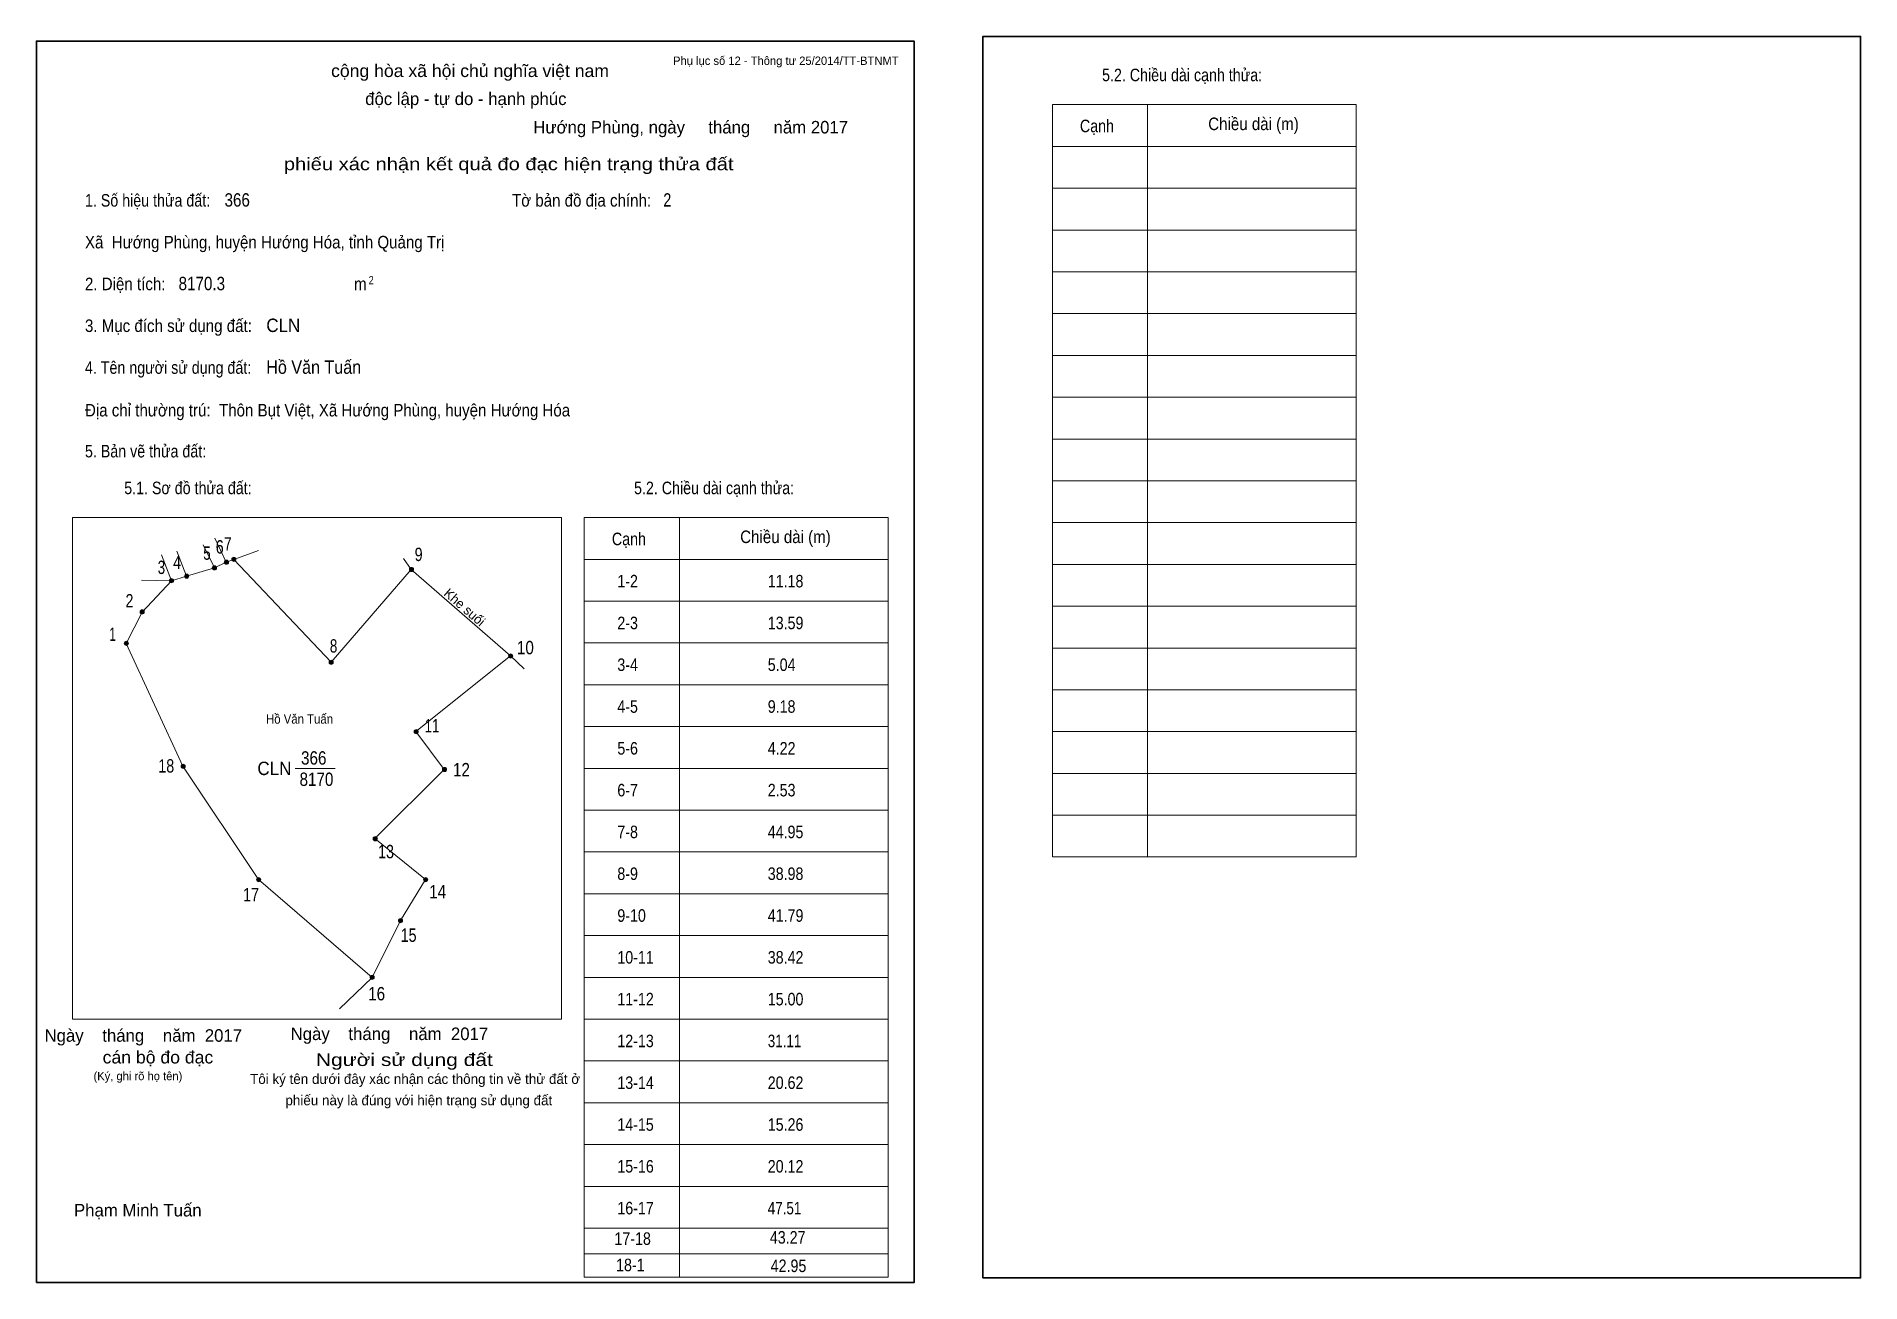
# Model space of a CAD drawing. Header units: centimetres. Extents: x 0 to 43.6, y 0 to 29.8.
import ezdxf
from ezdxf.enums import TextEntityAlignment as Align

# ---------------------------------------------------------------- set-up
doc = ezdxf.new("R2010")
doc.units = ezdxf.units.CM
doc.header["$LTSCALE"] = 0.12
for name, color, linetype in [('30', 7, 'Continuous'), ('34', 7, 'Continuous'), ('62', 7, 'Continuous')]:
    doc.layers.add(name, color=color, linetype=linetype)
for name, color, linetype, lineweight in [('32', 7, 'Continuous', 13), ('33', 7, 'Continuous', 13), ('61', 7, 'Continuous', 13), ('63', 7, 'Continuous', 13)]:
    doc.layers.add(name, color=color, linetype=linetype, lineweight=lineweight)

msp = doc.modelspace()

# ---------------------------------------------------------------- hatches: boundary and pattern name
at = {"layer": '32'}
for points in [[(4.3079, 17.0965, 1), (4.2079, 17.0965, 1)], [(4.5951, 17.2329, 1), (4.4951, 17.2329, 1)], [(4.7738, 17.3, 1), (4.6738, 17.3, 1)], [(9.0245, 17.0595, 1), (8.9245, 17.0595, 1)], [(3.2805, 16.7904, 1), (3.1805, 16.7904, 1)], [(3.6446, 16.899, 1), (3.5446, 16.899, 1)], [(2.5787, 16.0442, 1), (2.4787, 16.0442, 1)], [(2.2018, 15.2904, 1), (2.1018, 15.2904, 1)], [(7.1015, 14.8381, 1), (7.0015, 14.8381, 1)], [(11.3982, 14.9888, 1), (11.2982, 14.9888, 1)], [(9.1368, 13.1797, 1), (9.0368, 13.1797, 1)], [(3.5586, 12.3505, 1), (3.4586, 12.3505, 1)], [(9.8152, 12.2751, 1), (9.7152, 12.2751, 1)], [(8.1569, 10.6167, 1), (8.0569, 10.6167, 1)], [(5.3678, 9.6368, 1), (5.2678, 9.6368, 1)], [(9.3629, 9.6368, 1), (9.2629, 9.6368, 1)], [(8.7599, 8.6569, 1), (8.6599, 8.6569, 1)], [(8.0815, 7.3, 1), (7.9815, 7.3, 1)]]:
    msp.add_hatch(color=256, dxfattribs=at).paths.add_polyline_path(points)

# ---------------------------------------------------------------- linework, layer by layer
for centre in [(4.2579, 17.0965), (4.5451, 17.2329), (4.7238, 17.3), (8.9745, 17.0595), (3.2305, 16.7904), (3.5946, 16.899), (2.5287, 16.0442), (2.1518, 15.2904), (7.0515, 14.8381), (11.3482, 14.9888), (9.0868, 13.1797), (3.5086, 12.3505), (9.7652, 12.2751), (8.1069, 10.6167), (5.3178, 9.6368), (9.3129, 9.6368), (8.7099, 8.6569), (8.0315, 7.3)]:
    msp.add_circle(centre, 0.05, dxfattribs=at)
at = {"layer": '33'}
msp.add_line((6.19, 12.3), (7.15, 12.3), dxfattribs=at)
at = {"layer": '61'}
for p, q in [((3.59, 16.9), (3.36, 17.5)), ((4.26, 17.1), (3.99, 17.65)), ((4.54, 17.23), (4.27, 17.81)), ((4.72, 17.3), (5.31, 17.51)), ((3.23, 16.79), (2.99, 17.41)), ((4.72, 17.3), (4.54, 17.23)), ((8.97, 17.06), (8.78, 17.32)), ((11.34, 14.99), (8.97, 17.06)), ((3.23, 16.79), (2.51, 16.8)), ((11.34, 14.99), (11.67, 14.68)), ((8.03, 7.3), (7.25, 6.55))]:
    msp.add_line(p, q, dxfattribs=at)
for points in [[(3.23, 16.79), (3.59, 16.9), (4.26, 17.1), (4.54, 17.23)], [(8.97, 17.06), (7.05, 14.84), (4.72, 17.3)], [(3.23, 16.79), (2.53, 16.04), (2.15, 15.29), (3.5, 12.35), (5.31, 9.64), (8.03, 7.3)], [(9.31, 9.64), (8.1, 10.62), (9.76, 12.27), (9.08, 13.18), (11.34, 14.99)], [(8.03, 7.3), (8.71, 8.66), (9.31, 9.64)]]:
    msp.add_lwpolyline(points, dxfattribs=at)
at = {"layer": '63'}
for p, q in [((24.31, 28.18), (31.58, 28.18)), ((24.31, 10.18), (24.31, 28.18)), ((26.59, 10.18), (26.59, 28.18)), ((31.58, 10.18), (31.58, 28.18)), ((24.31, 27.18), (31.58, 27.18)), ((24.31, 26.18), (31.58, 26.18)), ((24.31, 25.18), (31.58, 25.18)), ((24.31, 24.18), (31.58, 24.18)), ((24.31, 23.18), (31.58, 23.18)), ((24.31, 22.18), (31.58, 22.18)), ((24.31, 21.18), (31.58, 21.18)), ((24.31, 20.18), (31.58, 20.18)), ((24.31, 19.18), (31.58, 19.18)), ((0.86, 18.3), (12.56, 18.3)), ((0.86, 6.3), (0.86, 18.3)), ((12.56, 6.3), (12.56, 18.3)), ((13.11, 18.3), (20.38, 18.3)), ((13.11, 0.13), (13.11, 18.3)), ((15.39, 0.13), (15.39, 18.3)), ((20.38, 0.13), (20.38, 18.3)), ((24.31, 18.18), (31.58, 18.18)), ((13.11, 17.3), (20.38, 17.3)), ((24.31, 17.18), (31.58, 17.18)), ((13.11, 16.3), (20.38, 16.3)), ((24.31, 16.18), (31.58, 16.18)), ((13.11, 15.3), (20.38, 15.3)), ((24.31, 15.18), (31.58, 15.18)), ((13.11, 14.3), (20.38, 14.3)), ((24.31, 14.18), (31.58, 14.18)), ((13.11, 13.3), (20.38, 13.3)), ((24.31, 13.18), (31.58, 13.18)), ((13.11, 12.3), (20.38, 12.3)), ((24.31, 12.18), (31.58, 12.18)), ((24.31, 12.18), (31.58, 12.18)), ((13.11, 11.3), (20.38, 11.3)), ((24.31, 11.18), (31.58, 11.18)), ((13.11, 10.3), (20.38, 10.3)), ((24.31, 10.18), (31.58, 10.18)), ((13.11, 9.3), (20.38, 9.3)), ((13.11, 8.3), (20.38, 8.3)), ((13.11, 7.3), (20.38, 7.3)), ((0.86, 6.3), (12.56, 6.3)), ((13.11, 6.3), (20.38, 6.3)), ((13.11, 5.3), (20.38, 5.3)), ((13.11, 4.3), (20.38, 4.3)), ((13.11, 3.3), (20.38, 3.3)), ((13.11, 2.3), (20.38, 2.3)), ((13.11, 2.3), (20.38, 2.3)), ((13.11, 1.3), (20.38, 1.3)), ((13.11, 0.69), (20.38, 0.69)), ((13.11, 0.13), (20.38, 0.13))]:
    msp.add_line(p, q, dxfattribs=at)
at = {"layer": '63', "lineweight": 35}
for points in [[(0, 0), (0, 29.7), (21, 29.7), (21, 0)], [(22.65, 0.11), (22.65, 29.81), (43.65, 29.81), (43.65, 0.11)]]:
    msp.add_lwpolyline(points, close=True, dxfattribs=at)

# ---------------------------------------------------------------- texts
at = {"layer": '30'}
for s, width, p in [('1-2', 0.85, (13.9, 16.63)), ('11.18', 0.85, (17.5, 16.63)), ('2-3', 0.85, (13.9, 15.63)), ('13.59', 0.85, (17.5, 15.63)), ('3-4', 0.85, (13.9, 14.63)), ('5.04', 0.85, (17.5, 14.63)), ('4-5', 0.85, (13.9, 13.63)), ('9.18', 0.85, (17.5, 13.63)), ('5-6', 0.85, (13.9, 12.63)), ('4.22', 0.85, (17.5, 12.63)), ('6-7', 0.85, (13.9, 11.63)), ('2.53', 0.85, (17.5, 11.63)), ('7-8', 0.85, (13.9, 10.63)), ('44.95', 0.85, (17.5, 10.63)), ('8-9', 0.85, (13.9, 9.63)), ('38.98', 0.85, (17.5, 9.63)), ('9-10', 0.85, (13.9, 8.63)), ('41.79', 0.85, (17.5, 8.63)), ('10-11', 0.85, (13.9, 7.63)), ('38.42', 0.85, (17.5, 7.63)), ('11-12', 0.85, (13.9, 6.63)), ('15.00', 0.85, (17.5, 6.63)), ('12-13', 0.85, (13.9, 5.63)), ('31.11', 0.8, (17.5, 5.63)), ('13-14', 0.85, (13.9, 4.63)), ('20.62', 0.85, (17.5, 4.63)), ('14-15', 0.85, (13.9, 3.63)), ('15.26', 0.85, (17.5, 3.63)), ('15-16', 0.85, (13.9, 2.63)), ('20.12', 0.85, (17.5, 2.63)), ('16-17', 0.85, (13.9, 1.63)), ('47.51', 0.8, (17.5, 1.63)), ('17-18', 0.85, (13.83, 0.9)), ('43.27', 0.85, (17.55, 0.93)), ('18-1', 0.85, (13.87, 0.27)), ('42.95', 0.85, (17.57, 0.25))]:
    msp.add_text(s, height=0.3, dxfattribs=dict(at, width=width)).set_placement(p)
at = {"layer": '32'}
for s, width, p in [('5', 0.75, (4.08, 17.29)), ('6', 0.8, (4.385, 17.44)), ('7', 0.75, (4.58, 17.51)), ('9', 0.8, (9.145, 17.26)), ('3', 0.75, (2.99, 16.95)), ('4', 0.8, (3.365, 17.07)), ('2', 0.8, (2.225, 16.15)), ('1', 0.65, (1.82, 15.35)), ('8', 0.75, (7.11, 15.07)), ('10', 0.85, (11.7, 15.03)), ('11', 0.75, (9.465, 13.16)), ('18', 0.8, (3.105, 12.2)), ('12', 0.85, (10.17, 12.11)), ('13', 0.8, (8.365, 10.15)), ('17', 0.8, (5.135, 9.12)), ('14', 0.85, (9.6, 9.19)), ('15', 0.8, (8.905, 8.15)), ('16', 0.85, (8.14, 6.75))]:
    msp.add_text(s, height=0.32, dxfattribs=dict(at, width=width)).set_placement(p, align=Align.CENTER)
at = {"layer": '33', "width": 0.85}
for s, p in [('366', (6.635, 12.39)), ('8170', (6.7, 11.88))]:
    msp.add_text(s, height=0.32, dxfattribs=at).set_placement(p, align=Align.CENTER)
at = {"layer": '33', "width": 0.95}
msp.add_text('CLN', height=0.32, dxfattribs=at).set_placement((6.1, 12.14), align=Align.RIGHT)
at = {"layer": '34'}
for s, width, p in [('366', 0.85, (4.5, 25.74)), ('2', 0.8, (15, 25.74)), ('8170.3', 0.85, (3.4, 23.74)), ('CLN', 0.95, (5.5, 22.74)), ('Hồ Văn Tuấn', 0.9, (5.5, 21.74))]:
    msp.add_text(s, height=0.32, dxfattribs=dict(at, width=width)).set_placement(p)
at = {"layer": '62'}
msp.add_text('Khe suối', height=0.2261, rotation=318.9, dxfattribs=at).set_placement((10.1707, 16.0694), align=Align.CENTER)
at = {"layer": '62', "width": 0.9}
msp.add_text('Hồ Văn Tuấn', height=0.2261, dxfattribs=at).set_placement((6.295, 13.37), align=Align.CENTER)
at = {"layer": '63'}
for s, height, p in [('Phụ lục số 12 - Thông tư 25/2014/TT-BTNMT', 0.2, (20.63, 29.13)), ('Ngày    tháng    năm  2017', 0.3, (10.81, 5.8)), ('Ngày    tháng    năm  2017', 0.3, (4.92, 5.76)), ('(Ký, ghi rõ họ tên)', 0.2, (3.49, 4.84))]:
    msp.add_text(s, height=height, dxfattribs=at).set_placement(p, align=Align.RIGHT)
at = {"layer": '63', "width": 1.05}
msp.add_text('cộng hòa xã hội chủ nghĩa việt nam', height=0.3, dxfattribs=at).set_placement((10.375, 28.84), align=Align.CENTER)
at = {"layer": '63'}
for s, height, width, p in [('5.2. Chiều dài cạnh thửa:', 0.3, 0.85, (25.5, 28.74)), ('Cạnh', 0.3, 0.85, (24.97, 27.52)), ('Chiều dài (m)', 0.3, 0.9, (28.04, 27.57)), ('1. Số hiệu thửa đất:', 0.3, 0.85, (1.16, 25.74)), ('Tờ bản đồ địa chính:', 0.3, 0.9, (11.38, 25.74)), ('Xã  Hướng Phùng, huyện Hướng Hóa, tỉnh Quảng Trị', 0.3, 0.9, (1.16, 24.74)), ('2. Diện tích:', 0.3, 0.9, (1.16, 23.74)), ('2', 0.2, 0.8, (7.95, 23.88)), ('m', 0.3, 0.9, (7.6, 23.74)), ('3. Mục đích sử dụng đất:', 0.3, 0.9, (1.16, 22.74)), ('4. Tên người sử dụng đất:', 0.3, 0.85, (1.16, 21.74)), ('Địa chỉ thường trú:  Thôn Bụt Việt, Xã Hướng Phùng, huyện Hướng Hóa', 0.3, 0.9, (1.16, 20.72)), ('5. Bản vẽ thửa đất:', 0.3, 0.85, (1.16, 19.74)), ('5.1. Sơ đồ thửa đất:', 0.3, 0.85, (2.1, 18.86)), ('5.2. Chiều dài cạnh thửa:', 0.3, 0.85, (14.3, 18.86)), ('Cạnh', 0.3, 0.85, (13.77, 17.64)), ('Chiều dài (m)', 0.3, 0.9, (16.84, 17.69))]:
    msp.add_text(s, height=height, dxfattribs=dict(at, width=width)).set_placement(p)
for s, height, p in [('độc lập - tự do - hạnh phúc', 0.3, (10.275, 28.17)), ('Hướng Phùng, ngày     tháng     năm 2017', 0.3, (15.655, 27.49)), ('Tôi ký tên dưới đây xác nhận các thông tin về thử đất ở ', 0.24, (9.105, 4.75)), ('phiếu này là đúng với hiện trạng sử dụng đất', 0.24, (9.15, 4.24)), ('Phạm Minh Tuấn', 0.3, (2.425, 1.58))]:
    msp.add_text(s, height=height, dxfattribs=at).set_placement(p, align=Align.CENTER)
for s, width, p in [('phiếu xác nhận kết quả đo đạc hiện trạng thửa đất', 1.2, (16.68, 26.61)), ('cán bộ đo đạc', 1.05, (4.23, 5.24)), ('Người sử dụng đất', 1.25, (10.92, 5.18))]:
    msp.add_text(s, height=0.3, dxfattribs=dict(at, width=width)).set_placement(p, align=Align.RIGHT)

doc.saveas('drawing.dxf')
